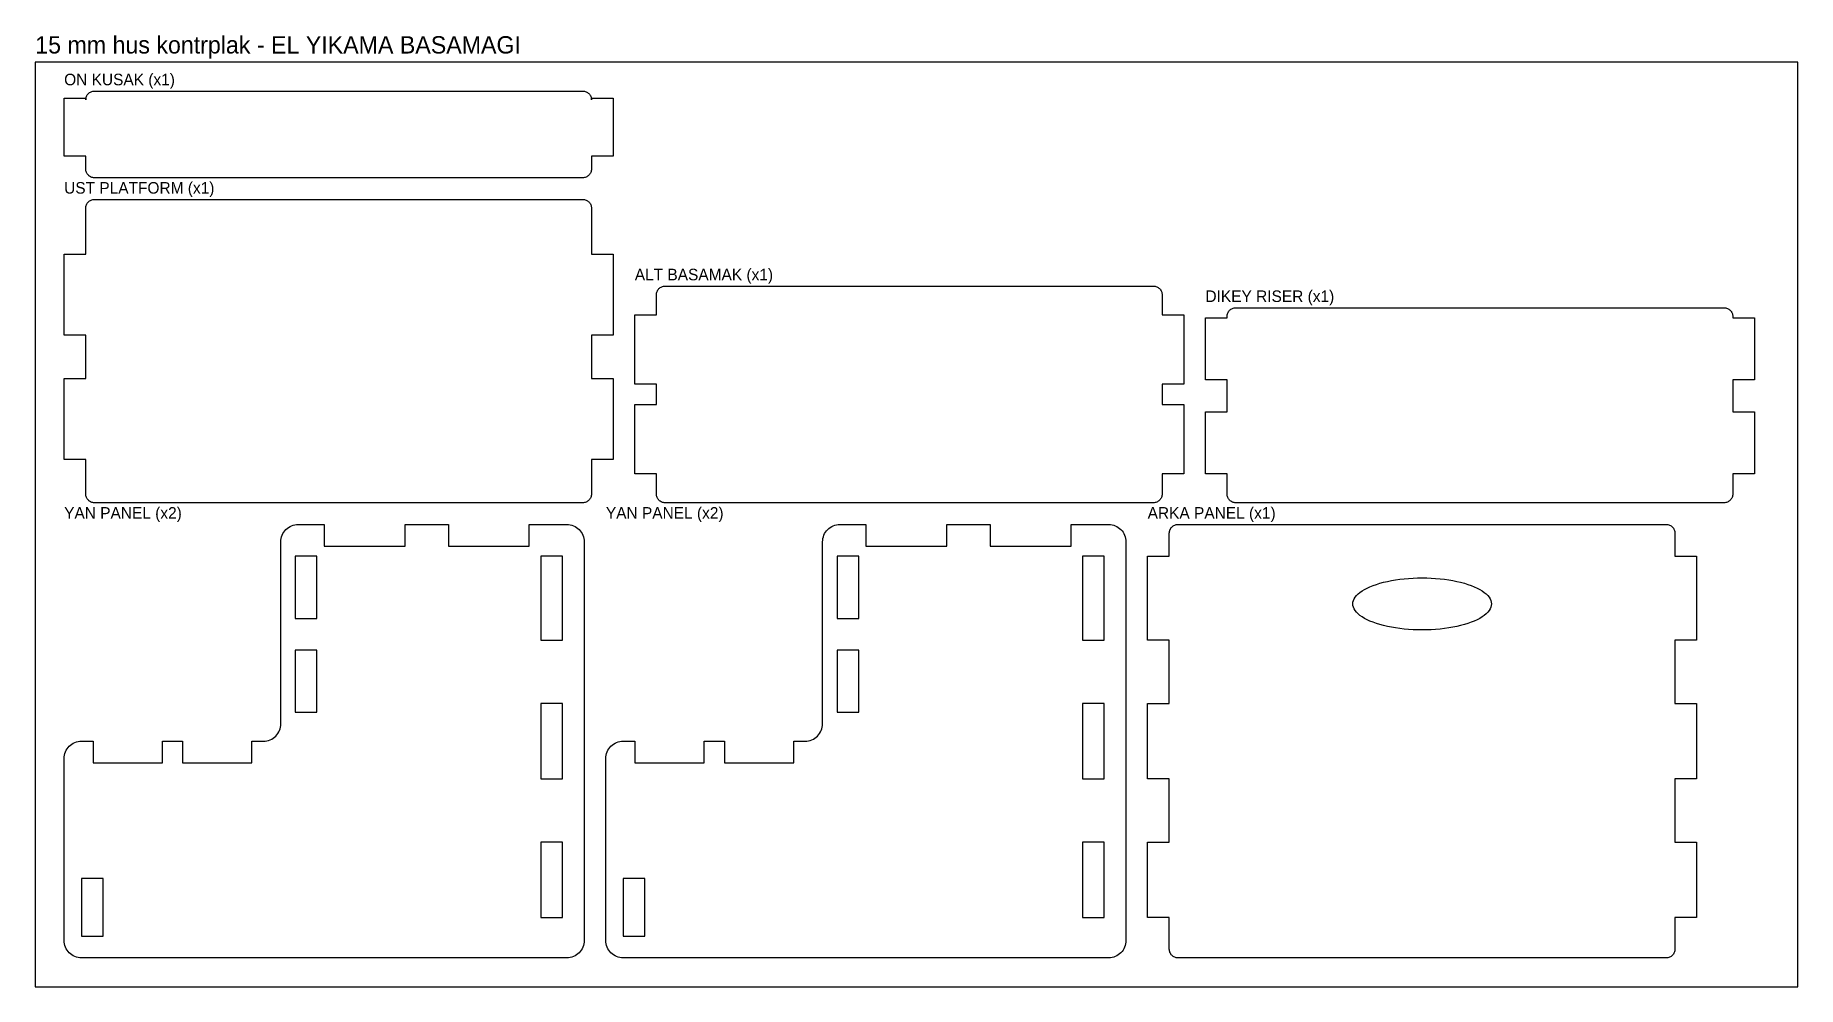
# Model space of a CAD drawing. Header units: millimetres. Extents: x 0 to 1220, y 0 to 659.
import ezdxf

# ---------------------------------------------------------------- set-up
doc = ezdxf.new("R2010")
doc.units = ezdxf.units.MM
for name, color, linetype in [('KESIM', 1, 'Continuous'), ('SAC', 8, 'Continuous'), ('YAZI', 5, 'Continuous')]:
    doc.layers.add(name, color=color, linetype=linetype)

msp = doc.modelspace()

# ---------------------------------------------------------------- linework, layer by layer
at = {"layer": 'KESIM'}
for points in [[(41, 560), (40.412, 560.029), (39.829, 560.115), (39.258, 560.258), (38.704, 560.457), (38.172, 560.708), (37.667, 561.011), (37.194, 561.362), (36.757, 561.757), (36.362, 562.194), (36.011, 562.667), (35.708, 563.172), (35.457, 563.704), (35.258, 564.258), (35.115, 564.829), (35.029, 565.412), (35, 566), (35, 575), (20, 575), (20, 615), (35, 615), (35, 614), (35.029, 614.588), (35.115, 615.171), (35.258, 615.742), (35.457, 616.296), (35.708, 616.828), (36.011, 617.333), (36.362, 617.806), (36.757, 618.243), (37.194, 618.638), (37.667, 618.989), (38.172, 619.292), (38.704, 619.543), (39.258, 619.742), (39.829, 619.885), (40.412, 619.971), (41, 620), (379, 620), (379.588, 619.971), (380.171, 619.885), (380.742, 619.742), (381.296, 619.543), (381.828, 619.292), (382.333, 618.989), (382.806, 618.638), (383.243, 618.243), (383.638, 617.806), (383.989, 617.333), (384.292, 616.828), (384.543, 616.296), (384.742, 615.742), (384.885, 615.171), (384.971, 614.588), (385, 614), (385, 615), (400, 615), (400, 575), (385, 575), (385, 566), (384.971, 565.412), (384.885, 564.829), (384.742, 564.258), (384.543, 563.704), (384.292, 563.172), (383.989, 562.667), (383.638, 562.194), (383.243, 561.757), (382.806, 561.362), (382.333, 561.011), (381.828, 560.708), (381.296, 560.457), (380.742, 560.258), (380.171, 560.115), (379.588, 560.029), (379, 560)], [(20, 421), (35, 421), (35, 451), (20, 451), (20, 507), (35, 507), (35, 539), (35.029, 539.588), (35.115, 540.171), (35.258, 540.742), (35.457, 541.296), (35.708, 541.828), (36.011, 542.333), (36.362, 542.806), (36.757, 543.243), (37.194, 543.638), (37.667, 543.989), (38.172, 544.292), (38.704, 544.543), (39.258, 544.742), (39.829, 544.885), (40.412, 544.971), (41, 545), (379, 545), (379.588, 544.971), (380.171, 544.885), (380.742, 544.742), (381.296, 544.543), (381.828, 544.292), (382.333, 543.989), (382.806, 543.638), (383.243, 543.243), (383.638, 542.806), (383.989, 542.333), (384.292, 541.828), (384.543, 541.296), (384.742, 540.742), (384.885, 540.171), (384.971, 539.588), (385, 539), (385, 507), (400, 507), (400, 451), (385, 451), (385, 421), (400, 421), (400, 365), (385, 365), (385, 341), (384.971, 340.412), (384.885, 339.829), (384.742, 339.258), (384.543, 338.704), (384.292, 338.172), (383.989, 337.667), (383.638, 337.194), (383.243, 336.757), (382.806, 336.362), (382.333, 336.011), (381.828, 335.708), (381.296, 335.457), (380.742, 335.258), (380.171, 335.115), (379.588, 335.029), (379, 335), (41, 335), (40.412, 335.029), (39.829, 335.115), (39.258, 335.258), (38.704, 335.457), (38.172, 335.708), (37.667, 336.011), (37.194, 336.362), (36.757, 336.757), (36.362, 337.194), (36.011, 337.667), (35.708, 338.172), (35.457, 338.704), (35.258, 339.258), (35.115, 339.829), (35.029, 340.412), (35, 341), (35, 365), (20, 365)], [(415, 403), (430, 403), (430, 417), (415, 417), (415, 465), (430, 465), (430, 479), (430.029, 479.588), (430.115, 480.171), (430.258, 480.742), (430.457, 481.296), (430.708, 481.828), (431.011, 482.333), (431.362, 482.806), (431.757, 483.243), (432.194, 483.638), (432.667, 483.989), (433.172, 484.292), (433.704, 484.543), (434.258, 484.742), (434.829, 484.885), (435.412, 484.971), (436, 485), (774, 485), (774.588, 484.971), (775.171, 484.885), (775.742, 484.742), (776.296, 484.543), (776.828, 484.292), (777.333, 483.989), (777.806, 483.638), (778.243, 483.243), (778.638, 482.806), (778.989, 482.333), (779.292, 481.828), (779.543, 481.296), (779.742, 480.742), (779.885, 480.171), (779.971, 479.588), (780, 479), (780, 465), (795, 465), (795, 417), (780, 417), (780, 403), (795, 403), (795, 355), (780, 355), (780, 341), (779.971, 340.412), (779.885, 339.829), (779.742, 339.258), (779.543, 338.704), (779.292, 338.172), (778.989, 337.667), (778.638, 337.194), (778.243, 336.757), (777.806, 336.362), (777.333, 336.011), (776.828, 335.708), (776.296, 335.457), (775.742, 335.258), (775.171, 335.115), (774.588, 335.029), (774, 335), (436, 335), (435.412, 335.029), (434.829, 335.115), (434.258, 335.258), (433.704, 335.457), (433.172, 335.708), (432.667, 336.011), (432.194, 336.362), (431.757, 336.757), (431.362, 337.194), (431.011, 337.667), (430.708, 338.172), (430.457, 338.704), (430.258, 339.258), (430.115, 339.829), (430.029, 340.412), (430, 341), (430, 355), (415, 355)], [(810, 398), (825, 398), (825, 420), (810, 420), (810, 463), (825, 463), (825, 464), (825.029, 464.588), (825.115, 465.171), (825.258, 465.742), (825.457, 466.296), (825.708, 466.828), (826.011, 467.333), (826.362, 467.806), (826.757, 468.243), (827.194, 468.638), (827.667, 468.989), (828.172, 469.292), (828.704, 469.543), (829.258, 469.742), (829.829, 469.885), (830.412, 469.971), (831, 470), (1169, 470), (1169.588, 469.971), (1170.171, 469.885), (1170.742, 469.742), (1171.296, 469.543), (1171.828, 469.292), (1172.333, 468.989), (1172.806, 468.638), (1173.243, 468.243), (1173.638, 467.806), (1173.989, 467.333), (1174.292, 466.828), (1174.543, 466.296), (1174.742, 465.742), (1174.885, 465.171), (1174.971, 464.588), (1175, 464), (1175, 463), (1190, 463), (1190, 420), (1175, 420), (1175, 398), (1190, 398), (1190, 355), (1175, 355), (1175, 341), (1174.971, 340.412), (1174.885, 339.829), (1174.742, 339.258), (1174.543, 338.704), (1174.292, 338.172), (1173.989, 337.667), (1173.638, 337.194), (1173.243, 336.757), (1172.806, 336.362), (1172.333, 336.011), (1171.828, 335.708), (1171.296, 335.457), (1170.742, 335.258), (1170.171, 335.115), (1169.588, 335.029), (1169, 335), (831, 335), (830.412, 335.029), (829.829, 335.115), (829.258, 335.258), (828.704, 335.457), (828.172, 335.708), (827.667, 336.011), (827.194, 336.362), (826.757, 336.757), (826.362, 337.194), (826.011, 337.667), (825.708, 338.172), (825.457, 338.704), (825.258, 339.258), (825.115, 339.829), (825.029, 340.412), (825, 341), (825, 355), (810, 355)], [(30.824, 20.058), (29.659, 20.231), (28.517, 20.517), (27.408, 20.913), (26.343, 21.417), (25.333, 22.022), (24.387, 22.724), (23.515, 23.515), (22.724, 24.387), (22.022, 25.333), (21.417, 26.343), (20.913, 27.408), (20.517, 28.517), (20.231, 29.659), (20.058, 30.824), (20, 32), (20, 158), (20.058, 159.176), (20.231, 160.341), (20.517, 161.483), (20.913, 162.592), (21.417, 163.657), (22.022, 164.667), (22.724, 165.613), (23.515, 166.485), (24.387, 167.276), (25.333, 167.978), (26.343, 168.583), (27.408, 169.087), (28.517, 169.483), (29.659, 169.769), (30.824, 169.942), (32, 170), (40, 170), (40, 155), (88, 155), (88, 170), (102, 170), (102, 155), (150, 155), (150, 170), (157.705, 170), (159.175, 170.072), (160.338, 170.245), (161.479, 170.531), (162.587, 170.927), (163.65, 171.43), (164.659, 172.034), (165.604, 172.735), (166.475, 173.525), (167.265, 174.396), (167.966, 175.341), (168.57, 176.35), (169.073, 177.413), (169.469, 178.521), (169.755, 179.662), (169.928, 180.825), (170, 182.295), (170, 308), (170.058, 309.176), (170.231, 310.341), (170.517, 311.483), (170.913, 312.592), (171.417, 313.657), (172.022, 314.667), (172.724, 315.613), (173.515, 316.485), (174.387, 317.276), (175.333, 317.978), (176.343, 318.583), (177.408, 319.087), (178.517, 319.483), (179.659, 319.769), (180.824, 319.942), (182, 320), (200, 320), (200, 305), (256, 305), (256, 320), (286, 320), (286, 305), (342, 305), (342, 320), (368, 320), (369.176, 319.942), (370.341, 319.769), (371.483, 319.483), (372.592, 319.087), (373.657, 318.583), (374.667, 317.978), (375.613, 317.276), (376.485, 316.485), (377.276, 315.613), (377.978, 314.667), (378.583, 313.657), (379.087, 312.592), (379.483, 311.483), (379.769, 310.341), (379.942, 309.176), (380, 308), (380, 32), (379.942, 30.824), (379.769, 29.659), (379.483, 28.517), (379.087, 27.408), (378.583, 26.343), (377.978, 25.333), (377.276, 24.387), (376.485, 23.515), (375.613, 22.724), (374.667, 22.022), (373.657, 21.417), (372.592, 20.913), (371.483, 20.517), (370.341, 20.231), (369.176, 20.058), (368, 20), (32, 20)], [(405.824, 20.058), (404.659, 20.231), (403.517, 20.517), (402.408, 20.913), (401.343, 21.417), (400.333, 22.022), (399.387, 22.724), (398.515, 23.515), (397.724, 24.387), (397.022, 25.333), (396.417, 26.343), (395.913, 27.408), (395.517, 28.517), (395.231, 29.659), (395.058, 30.824), (395, 32), (395, 158), (395.058, 159.176), (395.231, 160.341), (395.517, 161.483), (395.913, 162.592), (396.417, 163.657), (397.022, 164.667), (397.724, 165.613), (398.515, 166.485), (399.387, 167.276), (400.333, 167.978), (401.343, 168.583), (402.408, 169.087), (403.517, 169.483), (404.659, 169.769), (405.824, 169.942), (407, 170), (415, 170), (415, 155), (463, 155), (463, 170), (477, 170), (477, 155), (525, 155), (525, 170), (532.705, 170), (534.175, 170.072), (535.338, 170.245), (536.479, 170.531), (537.587, 170.927), (538.65, 171.43), (539.659, 172.034), (540.604, 172.735), (541.475, 173.525), (542.265, 174.396), (542.966, 175.341), (543.57, 176.35), (544.073, 177.413), (544.469, 178.521), (544.755, 179.662), (544.928, 180.825), (545, 182.295), (545, 308), (545.058, 309.176), (545.231, 310.341), (545.517, 311.483), (545.913, 312.592), (546.417, 313.657), (547.022, 314.667), (547.724, 315.613), (548.515, 316.485), (549.387, 317.276), (550.333, 317.978), (551.343, 318.583), (552.408, 319.087), (553.517, 319.483), (554.659, 319.769), (555.824, 319.942), (557, 320), (575, 320), (575, 305), (631, 305), (631, 320), (661, 320), (661, 305), (717, 305), (717, 320), (743, 320), (744.176, 319.942), (745.341, 319.769), (746.483, 319.483), (747.592, 319.087), (748.657, 318.583), (749.667, 317.978), (750.613, 317.276), (751.485, 316.485), (752.276, 315.613), (752.978, 314.667), (753.583, 313.657), (754.087, 312.592), (754.483, 311.483), (754.769, 310.341), (754.942, 309.176), (755, 308), (755, 32), (754.942, 30.824), (754.769, 29.659), (754.483, 28.517), (754.087, 27.408), (753.583, 26.343), (752.978, 25.333), (752.276, 24.387), (751.485, 23.515), (750.613, 22.724), (749.667, 22.022), (748.657, 21.417), (747.592, 20.913), (746.483, 20.517), (745.341, 20.231), (744.176, 20.058), (743, 20), (407, 20)], [(770, 100), (785, 100), (785, 144), (770, 144), (770, 196), (785, 196), (785, 240), (770, 240), (770, 298), (785, 298), (785, 314), (785.029, 314.588), (785.115, 315.171), (785.258, 315.742), (785.457, 316.296), (785.708, 316.828), (786.011, 317.333), (786.362, 317.806), (786.757, 318.243), (787.194, 318.638), (787.667, 318.989), (788.172, 319.292), (788.704, 319.543), (789.258, 319.742), (789.829, 319.885), (790.412, 319.971), (791, 320), (1129, 320), (1129.588, 319.971), (1130.171, 319.885), (1130.742, 319.742), (1131.296, 319.543), (1131.828, 319.292), (1132.333, 318.989), (1132.806, 318.638), (1133.243, 318.243), (1133.638, 317.806), (1133.989, 317.333), (1134.292, 316.828), (1134.543, 316.296), (1134.742, 315.742), (1134.885, 315.171), (1134.971, 314.588), (1135, 314), (1135, 298), (1150, 298), (1150, 240), (1135, 240), (1135, 196), (1150, 196), (1150, 144), (1135, 144), (1135, 100), (1150, 100), (1150, 48), (1135, 48), (1135, 26), (1134.971, 25.412), (1134.885, 24.829), (1134.742, 24.258), (1134.543, 23.704), (1134.292, 23.172), (1133.989, 22.667), (1133.638, 22.194), (1133.243, 21.757), (1132.806, 21.362), (1132.333, 21.011), (1131.828, 20.708), (1131.296, 20.457), (1130.742, 20.258), (1130.171, 20.115), (1129.588, 20.029), (1129, 20), (791, 20), (790.412, 20.029), (789.829, 20.115), (789.258, 20.258), (788.704, 20.457), (788.172, 20.708), (787.667, 21.011), (787.194, 21.362), (786.757, 21.757), (786.362, 22.194), (786.011, 22.667), (785.708, 23.172), (785.457, 23.704), (785.258, 24.258), (785.115, 24.829), (785.029, 25.412), (785, 26), (785, 48), (770, 48)], [(195, 255), (195, 298), (180, 298), (180, 255)], [(365, 240), (365, 298), (350, 298), (350, 240)], [(570, 255), (570, 298), (555, 298), (555, 255)], [(740, 240), (740, 298), (725, 298), (725, 240)], [(1008, 265), (1007.897, 263.823), (1007.589, 262.651), (1007.078, 261.488), (1006.364, 260.341), (1005.453, 259.214), (1004.346, 258.112), (1003.05, 257.039), (1001.569, 256), (999.911, 255), (998.081, 254.042), (996.088, 253.132), (993.941, 252.272), (991.649, 251.467), (989.221, 250.72), (986.667, 250.034), (984, 249.412), (981.23, 248.856), (978.369, 248.37), (975.429, 247.955), (972.423, 247.613), (969.364, 247.346), (966.265, 247.154), (963.139, 247.039), (960, 247), (956.861, 247.039), (953.735, 247.154), (950.636, 247.346), (947.577, 247.613), (944.571, 247.955), (941.631, 248.37), (938.77, 248.856), (936, 249.412), (933.333, 250.034), (930.779, 250.72), (928.351, 251.467), (926.059, 252.272), (923.912, 253.132), (921.919, 254.042), (920.089, 255), (918.431, 256), (916.95, 257.039), (915.654, 258.112), (914.547, 259.214), (913.636, 260.341), (912.922, 261.488), (912.411, 262.651), (912.103, 263.823), (912, 265), (912.103, 266.177), (912.411, 267.349), (912.922, 268.512), (913.636, 269.659), (914.547, 270.786), (915.654, 271.888), (916.95, 272.961), (918.431, 274), (920.089, 275), (921.919, 275.958), (923.912, 276.868), (926.059, 277.728), (928.351, 278.533), (930.779, 279.28), (933.333, 279.966), (936, 280.588), (938.77, 281.144), (941.631, 281.63), (944.571, 282.045), (947.577, 282.387), (950.636, 282.654), (953.735, 282.846), (956.861, 282.961), (960, 283), (963.139, 282.961), (966.265, 282.846), (969.364, 282.654), (972.423, 282.387), (975.429, 282.045), (978.369, 281.63), (981.23, 281.144), (984, 280.588), (986.667, 279.966), (989.221, 279.28), (991.649, 278.533), (993.941, 277.728), (996.088, 276.868), (998.081, 275.958), (999.911, 275), (1001.569, 274), (1003.05, 272.961), (1004.346, 271.888), (1005.453, 270.786), (1006.364, 269.659), (1007.078, 268.512), (1007.589, 267.349), (1007.897, 266.177)], [(195, 190), (195, 233), (180, 233), (180, 190)], [(570, 190), (570, 233), (555, 233), (555, 190)], [(365, 144), (365, 196), (350, 196), (350, 144)], [(740, 144), (740, 196), (725, 196), (725, 144)], [(365, 48), (365, 100), (350, 100), (350, 48)], [(740, 48), (740, 100), (725, 100), (725, 48)], [(47, 35), (47, 75), (32, 75), (32, 35)], [(422, 35), (422, 75), (407, 75), (407, 35)]]:
    msp.add_lwpolyline(points, close=True, dxfattribs=at)
at = {"layer": 'SAC'}
msp.add_lwpolyline([(0, 0), (1220, 0), (1220, 640), (0, 640)], close=True, dxfattribs=at)

# ---------------------------------------------------------------- texts
at = {"layer": 'YAZI'}
for s, height, p in [('15 mm hus kontrplak - EL YIKAMA BASAMAGI', 12, (0, 646)), ('ON KUSAK (x1)', 8, (20, 624)), ('UST PLATFORM (x1)', 8, (20, 549)), ('ALT BASAMAK (x1)', 8, (415, 489)), ('DIKEY RISER (x1)', 8, (810, 474)), ('YAN PANEL (x2)', 8, (20, 324)), ('YAN PANEL (x2)', 8, (395, 324)), ('ARKA PANEL (x1)', 8, (770, 324))]:
    msp.add_text(s, height=height, dxfattribs=at).set_placement(p)

doc.saveas('drawing.dxf')
